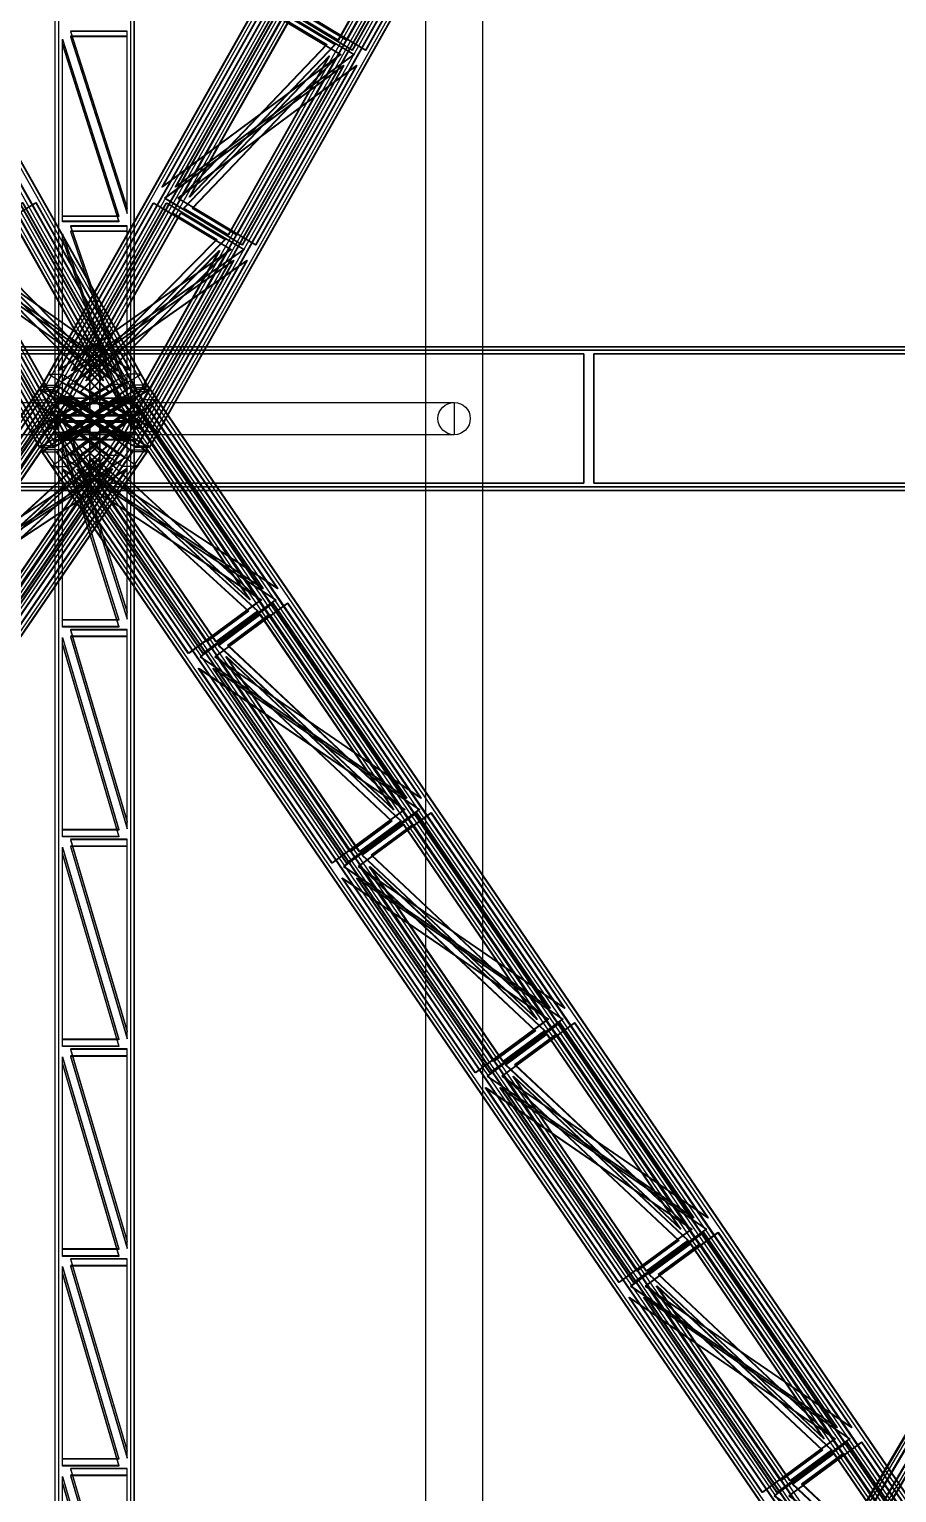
# Model space of a CAD drawing. Header units: millimetres. Extents: x -48000 to 1060615, y -2000 to 333000.
# Drawn here: x -364 to 4463, y 74025 to 82166 of the extents above; entities that cross this region are included whole.
import ezdxf

# ---------------------------------------------------------------- set-up
doc = ezdxf.new("R2010")
doc.units = ezdxf.units.MM
doc.layers.add('D-STR-CORE', color=7, linetype='Continuous', lineweight=25)
doc.layers.add('D-STR-STRC', color=7, linetype='Continuous', lineweight=25)

msp = doc.modelspace()

# ---------------------------------------------------------------- linework, layer by layer
at = {"layer": 'D-STR-CORE'}
for points in [[(1840, 18300), (2160, 18300), (2160, 224550), (1840, 224550)], [(1840, 18300), (2160, 18300), (2160, 224550), (1840, 224550)], [(-2000, 80090), (2000, 80090), (2000, 79910), (-2000, 79910)], [(2000, 79910), (-2000, 79910), (-2000, 80090), (2000, 80090)]]:
    msp.add_lwpolyline(points, close=True, dxfattribs=at)
msp.add_circle((2000, 80000), 90, dxfattribs=at)
at = {"layer": 'D-STR-STRC'}
for points in [[(229.83, 80160.89), (-307.05, 79839.11), (-7644.72, 92839.11), (-7107.85, 93160.89)], [(233.69, 80160.89), (-303.19, 79839.11), (-7640.86, 92839.11), (-7103.99, 93160.89)], [(303.19, 80160.89), (-233.69, 79839.11), (-7571.36, 92839.11), (-7034.48, 93160.89)], [(307.05, 80160.89), (-229.83, 79839.11), (-7567.5, 92839.11), (-7030.62, 93160.89)], [(-307.05, 80160.89), (229.83, 79839.11), (7567.5, 92839.11), (7030.62, 93160.89)], [(-303.19, 80160.89), (233.69, 79839.11), (7571.36, 92839.11), (7034.48, 93160.89)], [(-233.69, 80160.89), (303.19, 79839.11), (7640.86, 92839.11), (7103.99, 93160.89)], [(-229.83, 80160.89), (307.05, 79839.11), (7644.72, 92839.11), (7107.85, 93160.89)], [(150.82, 80105.58), (-201.5, 79894.42), (-7539.18, 92894.42), (-7186.85, 93105.58)], [(154.69, 80105.58), (-197.64, 79894.42), (-7535.32, 92894.42), (-7182.99, 93105.58)], [(197.64, 80105.58), (-154.69, 79894.42), (-7492.36, 92894.42), (-7140.03, 93105.58)], [(201.5, 80105.58), (-150.82, 79894.42), (-7488.5, 92894.42), (-7136.17, 93105.58)], [(-201.5, 80105.58), (150.82, 79894.42), (7488.5, 92894.42), (7136.17, 93105.58)], [(-197.64, 80105.58), (154.69, 79894.42), (7492.36, 92894.42), (7140.03, 93105.58)], [(-154.69, 80105.58), (197.64, 79894.42), (7535.32, 92894.42), (7182.99, 93105.58)], [(-150.82, 80105.58), (201.5, 79894.42), (7539.18, 92894.42), (7186.85, 93105.58)], [(220, 80015.29), (-220, 80015.29), (-220, 93015.29), (220, 93015.29)], [(220, 80015.29), (-220, 80015.29), (-220, 93015.29), (220, 93015.29)], [(220, 80013.07), (-220, 80013.07), (-220, 93013.07), (220, 93013.07)], [(220, 80013.07), (-220, 80013.07), (-220, 93013.07), (220, 93013.07)], [(220, 79986.93), (-220, 79986.93), (-220, 92986.93), (220, 92986.93)], [(220, 79986.93), (-220, 79986.93), (-220, 92986.93), (220, 92986.93)], [(220, 79984.71), (-220, 79984.71), (-220, 92984.71), (220, 92984.71)], [(220, 79984.71), (-220, 79984.71), (-220, 92984.71), (220, 92984.71)], [(1000.62, 82308.59), (1432.64, 82049.66), (1995.32, 83046.55)], [(1004.48, 82308.59), (1436.5, 82049.66), (1999.18, 83046.55)], [(1073.98, 82308.59), (1506, 82049.66), (2068.68, 83046.55)], [(1077.84, 82308.59), (1509.86, 82049.66), (2072.54, 83046.55)], [(1106.17, 82253.28), (1353.63, 82104.97), (1916.31, 83101.86)], [(1110.03, 82253.28), (1357.49, 82104.97), (1920.18, 83101.86)], [(1152.98, 82253.28), (1400.45, 82104.97), (1963.13, 83101.86)], [(1156.84, 82253.28), (1404.31, 82104.97), (1966.99, 83101.86)], [(373.35, 81286.78), (936.03, 82283.67), (1368.05, 82024.74)], [(377.21, 81286.78), (939.89, 82283.67), (1371.91, 82024.74)], [(446.71, 81286.78), (1009.39, 82283.67), (1441.41, 82024.74)], [(450.57, 81286.78), (1013.25, 82283.67), (1445.27, 82024.74)], [(478.9, 81231.47), (1041.58, 82228.37), (1289.05, 82080.05)], [(482.76, 81231.47), (1045.44, 82228.37), (1292.91, 82080.05)], [(525.72, 81231.47), (1088.4, 82228.37), (1335.86, 82080.05)], [(529.58, 81231.47), (1092.26, 82228.37), (1339.73, 82080.05)], [(180, 81170.42), (180, 82154.72), (-135, 82154.72)], [(180, 81170.42), (180, 82154.72), (-135, 82154.72)], [(180, 81168.2), (180, 82152.5), (-135, 82152.5)], [(180, 81168.2), (180, 82152.5), (-135, 82152.5)], [(135, 81125.86), (-180, 81125.86), (-180, 82110.16)], [(135, 81125.86), (-180, 81125.86), (-180, 82110.16)], [(135, 81123.63), (-180, 81123.63), (-180, 82107.94)], [(135, 81123.63), (-180, 81123.63), (-180, 82107.94)], [(135, 81097.5), (-180, 81097.5), (-180, 82081.8)], [(135, 81097.5), (-180, 81097.5), (-180, 82081.8)], [(135, 81095.28), (-180, 81095.28), (-180, 82079.58)], [(135, 81095.28), (-180, 81095.28), (-180, 82079.58)], [(180, 81142.06), (180, 82126.37), (-135, 82126.37)], [(180, 81142.06), (180, 82126.37), (-135, 82126.37)], [(180, 81139.84), (180, 82124.14), (-135, 82124.14)], [(180, 81139.84), (180, 82124.14), (-135, 82124.14)], [(494.69, 81169.95), (742.16, 81021.63), (1304.84, 82018.53)], [(498.55, 81169.95), (746.02, 81021.63), (1308.7, 82018.53)], [(541.51, 81169.95), (788.98, 81021.63), (1351.66, 82018.53)], [(545.37, 81169.95), (792.84, 81021.63), (1355.52, 82018.53)], [(389.14, 81225.26), (821.16, 80966.33), (1383.85, 81963.22)], [(393.01, 81225.26), (825.02, 80966.33), (1387.71, 81963.22)], [(462.51, 81225.26), (894.52, 80966.33), (1457.21, 81963.22)], [(466.37, 81225.26), (898.39, 80966.33), (1461.07, 81963.22)], [(125.53, 80266.12), (-401.78, 81200.34), (-833.8, 80941.41)], [(129.39, 80266.12), (-397.92, 81200.34), (-829.94, 80941.41)], [(198.89, 80266.12), (-328.42, 81200.34), (-760.44, 80941.41)], [(202.75, 80266.12), (-324.56, 81200.34), (-756.58, 80941.41)], [(-202.75, 80266.12), (324.56, 81200.34), (756.58, 80941.41)], [(-198.89, 80266.12), (328.42, 81200.34), (760.44, 80941.41)], [(-129.39, 80266.12), (397.92, 81200.34), (829.94, 80941.41)], [(-125.53, 80266.12), (401.78, 81200.34), (833.8, 80941.41)], [(46.52, 80210.81), (-480.79, 81145.03), (-728.25, 80996.72)], [(50.38, 80210.81), (-476.92, 81145.03), (-724.39, 80996.72)], [(93.34, 80210.81), (-433.97, 81145.03), (-681.44, 80996.72)], [(97.2, 80210.81), (-430.11, 81145.03), (-677.58, 80996.72)], [(-97.2, 80210.81), (430.11, 81145.03), (677.58, 80996.72)], [(-93.34, 80210.81), (433.97, 81145.03), (681.44, 80996.72)], [(-50.38, 80210.81), (476.92, 81145.03), (724.39, 80996.72)], [(-46.52, 80210.81), (480.79, 81145.03), (728.25, 80996.72)], [(135, 80114.32), (-180, 80114.32), (-180, 81026.83)], [(135, 80114.32), (-180, 80114.32), (-180, 81026.83)], [(135, 80112.09), (-180, 80112.09), (-180, 81024.6)], [(135, 80112.09), (-180, 80112.09), (-180, 81024.6)], [(180, 80158.88), (180, 81071.39), (-135, 81071.39)], [(180, 80158.88), (180, 81071.39), (-135, 81071.39)], [(180, 80156.66), (180, 81069.17), (-135, 81069.17)], [(180, 80156.66), (180, 81069.17), (-135, 81069.17)], [(180, 80130.53), (180, 81043.03), (-135, 81043.03)], [(180, 80130.53), (180, 81043.03), (-135, 81043.03)], [(180, 80128.3), (180, 81040.81), (-135, 81040.81)], [(180, 80128.3), (180, 81040.81), (-135, 81040.81)], [(30.73, 80149.29), (-216.74, 80000.97), (-744.05, 80935.19)], [(34.59, 80149.29), (-212.88, 80000.97), (-740.19, 80935.19)], [(77.55, 80149.29), (-169.92, 80000.97), (-697.23, 80935.19)], [(81.41, 80149.29), (-166.06, 80000.97), (-693.37, 80935.19)], [(135, 80085.96), (-180, 80085.96), (-180, 80998.47)], [(135, 80085.96), (-180, 80085.96), (-180, 80998.47)], [(135, 80083.74), (-180, 80083.74), (-180, 80996.25)], [(135, 80083.74), (-180, 80083.74), (-180, 80996.25)], [(-81.41, 80149.29), (166.06, 80000.97), (693.37, 80935.19)], [(-77.55, 80149.29), (169.92, 80000.97), (697.23, 80935.19)], [(-34.59, 80149.29), (212.88, 80000.97), (740.19, 80935.19)], [(-30.73, 80149.29), (216.74, 80000.97), (744.05, 80935.19)], [(109.73, 80204.59), (-322.29, 79945.67), (-849.59, 80879.89)], [(113.59, 80204.59), (-318.43, 79945.67), (-845.73, 80879.89)], [(183.09, 80204.59), (-248.93, 79945.67), (-776.23, 80879.89)], [(186.96, 80204.59), (-245.06, 79945.67), (-772.37, 80879.89)], [(-186.96, 80204.59), (245.06, 79945.67), (772.37, 80879.89)], [(-183.09, 80204.59), (248.93, 79945.67), (776.23, 80879.89)], [(-113.59, 80204.59), (318.43, 79945.67), (845.73, 80879.89)], [(-109.73, 80204.59), (322.29, 79945.67), (849.59, 80879.89)], [(-16500, 80400), (-16500, 79600), (16500, 79600), (16500, 80400)], [(16500, 80400), (16500, 79600), (-16500, 79600), (-16500, 80400)], [(-2722.5, 80360), (-2722.5, 79640), (-27.5, 79640), (-27.5, 80360)], [(-27.5, 80360), (-27.5, 79640), (-2722.5, 79640), (-2722.5, 80360)], [(27.5, 80360), (27.5, 79640), (2722.5, 79640), (2722.5, 80360)], [(2722.5, 80360), (2722.5, 79640), (27.5, 79640), (27.5, 80360)], [(2777.5, 80360), (2777.5, 79640), (5472.5, 79640), (5472.5, 80360)], [(5472.5, 80360), (5472.5, 79640), (2777.5, 79640), (2777.5, 80360)], [(-9875.76, 66185.31), (-9373.06, 65814.69), (208.51, 79814.69), (-294.2, 80185.31)], [(-9871.48, 66185.31), (-9368.78, 65814.69), (212.79, 79814.69), (-289.91, 80185.31)], [(-9794.36, 66185.31), (-9291.65, 65814.69), (289.91, 79814.69), (-212.79, 80185.31)], [(-9790.07, 66185.31), (-9287.37, 65814.69), (294.2, 79814.69), (-208.51, 80185.31)], [(258.26, 80247.33), (181.04, 80247.33), (-355.84, 79925.56), (-278.62, 79925.56)], [(-294.2, 80185.31), (-208.51, 80185.31), (-192.8, 80173.73), (-278.49, 80173.73)], [(-294.2, 80185.31), (-208.51, 80185.31), (294.2, 79814.69), (208.51, 79814.69)], [(9790.07, 66185.31), (9287.37, 65814.69), (-294.2, 79814.69), (208.51, 80185.31)], [(294.2, 80185.31), (208.51, 80185.31), (-294.2, 79814.69), (-208.51, 79814.69)], [(9794.36, 66185.31), (9291.65, 65814.69), (-289.91, 79814.69), (212.79, 80185.31)], [(-258.26, 80247.33), (-181.04, 80247.33), (355.84, 79925.56), (278.62, 79925.56)], [(102.03, 80192.02), (152.71, 80192.02), (-199.62, 79980.86), (-250.29, 79980.86)], [(9871.48, 66185.31), (9368.78, 65814.69), (-212.79, 79814.69), (289.91, 80185.31)], [(9875.76, 66185.31), (9373.06, 65814.69), (-208.51, 79814.69), (294.2, 80185.31)], [(-102.03, 80192.02), (-152.71, 80192.02), (199.62, 79980.86), (250.29, 79980.86)], [(294.2, 80185.31), (208.51, 80185.31), (192.8, 80173.73), (278.49, 80173.73)], [(-9774.63, 66121.61), (-9444.73, 65878.39), (136.83, 79878.39), (-193.07, 80121.61)], [(-9770.35, 66121.61), (-9440.45, 65878.39), (141.12, 79878.39), (-188.78, 80121.61)], [(-9722.68, 66121.61), (-9392.78, 65878.39), (188.78, 79878.39), (-141.12, 80121.61)], [(-9718.4, 66121.61), (-9388.5, 65878.39), (193.07, 79878.39), (-136.83, 80121.61)], [(-349.99, 80103.79), (-264.3, 80103.79), (238.4, 79733.16), (152.71, 79733.16)], [(-308.06, 66168.47), (209.76, 65831.53), (8459.76, 79831.53), (7941.94, 80168.47)], [(-307.05, 80160.89), (-229.83, 80160.89), (-213.05, 80150.83), (-290.27, 80150.83)], [(-307.05, 80160.89), (-229.83, 80160.89), (307.05, 79839.11), (229.83, 79839.11)], [(307.05, 80160.89), (229.83, 80160.89), (-307.05, 79839.11), (-229.83, 79839.11)], [(-303.14, 66168.47), (214.67, 65831.53), (8464.67, 79831.53), (7946.86, 80168.47)], [(349.99, 80103.79), (264.3, 80103.79), (-238.4, 79733.16), (-152.71, 79733.16)], [(220, 80114.32), (220, 80083.74), (-220, 80083.74), (-220, 80114.32)], [(220, 80083.74), (220, 80114.32), (-220, 80114.32), (-220, 80083.74)], [(-214.67, 66168.47), (303.14, 65831.53), (8553.14, 79831.53), (8035.33, 80168.47)], [(-209.76, 66168.47), (308.06, 65831.53), (8558.06, 79831.53), (8040.24, 80168.47)], [(-202.16, 66110.56), (137.65, 65889.44), (8387.65, 79889.44), (8047.84, 80110.56)], [(150.82, 80105.58), (201.5, 80105.58), (-150.82, 79894.42), (-201.5, 79894.42)], [(-150.82, 80105.58), (-201.5, 80105.58), (-184.72, 80095.53), (-134.05, 80095.53)], [(-150.82, 80105.58), (-201.5, 80105.58), (150.82, 79894.42), (201.5, 79894.42)], [(9718.4, 66121.61), (9388.5, 65878.39), (-193.07, 79878.39), (136.83, 80121.61)], [(136.83, 80121.61), (193.07, 80121.61), (-136.83, 79878.39), (-193.07, 79878.39)], [(-136.83, 80121.61), (-193.07, 80121.61), (-177.36, 80110.03), (-121.12, 80110.03)], [(-136.83, 80121.61), (-193.07, 80121.61), (136.83, 79878.39), (193.07, 79878.39)], [(9722.68, 66121.61), (9392.78, 65878.39), (-188.78, 79878.39), (141.12, 80121.61)], [(9770.35, 66121.61), (9440.45, 65878.39), (-141.12, 79878.39), (188.78, 80121.61)], [(9774.63, 66121.61), (9444.73, 65878.39), (-136.83, 79878.39), (193.07, 80121.61)], [(136.83, 80121.61), (193.07, 80121.61), (177.36, 80110.03), (121.12, 80110.03)], [(150.82, 80105.58), (201.5, 80105.58), (184.72, 80095.53), (134.05, 80095.53)], [(307.05, 80160.89), (229.83, 80160.89), (213.05, 80150.83), (290.27, 80150.83)], [(-1020.79, 79054.59), (-318.58, 80080.62), (85.94, 79782.38)], [(-1016.51, 79054.59), (-314.29, 80080.62), (90.23, 79782.38)], [(-939.38, 79054.59), (-237.17, 80080.62), (167.35, 79782.38)], [(-935.1, 79054.59), (-232.88, 80080.62), (171.64, 79782.38)], [(-192.63, 80040.09), (-248.86, 80040.09), (81.04, 79796.86), (137.27, 79796.86)], [(935.1, 79054.59), (232.88, 80080.62), (-171.64, 79782.38)], [(939.38, 79054.59), (237.17, 80080.62), (-167.35, 79782.38)], [(192.63, 80040.09), (248.86, 80040.09), (-81.04, 79796.86), (-137.27, 79796.86)], [(1016.51, 79054.59), (314.29, 80080.62), (-90.23, 79782.38)], [(1020.79, 79054.59), (318.58, 80080.62), (-85.94, 79782.38)], [(-919.66, 78990.89), (-217.44, 80016.92), (14.27, 79846.09)], [(-915.38, 78990.89), (-213.16, 80016.92), (18.56, 79846.09)], [(-867.71, 78990.89), (-165.49, 80016.92), (66.22, 79846.09)], [(-863.42, 78990.89), (-161.21, 80016.92), (70.51, 79846.09)], [(-200, 80020.56), (-200, 79979.44), (-220, 79979.44), (-220, 80020.56)], [(220, 66020.56), (-220, 66020.56), (-220, 80020.56), (220, 80020.56)], [(220, 80020.56), (220, 79979.44), (-220, 79979.44), (-220, 80020.56)], [(-200, 79979.44), (-200, 80020.56), (-220, 80020.56), (-220, 79979.44)], [(220, 66020.56), (-220, 66020.56), (-220, 80020.56), (220, 80020.56)], [(220, 79979.44), (220, 80020.56), (-220, 80020.56), (-220, 79979.44)], [(220, 66017.57), (-220, 66017.57), (-220, 80017.57), (220, 80017.57)], [(220, 66017.57), (-220, 66017.57), (-220, 80017.57), (220, 80017.57)], [(-200, 80015.29), (-200, 79984.71), (-220, 79984.71), (-220, 80015.29)], [(220, 80015.29), (220, 79984.71), (-220, 79984.71), (-220, 80015.29)], [(-200, 79984.71), (-200, 80015.29), (-220, 80015.29), (-220, 79984.71)], [(220, 79984.71), (220, 80015.29), (-220, 80015.29), (-220, 79984.71)], [(220, 65982.43), (-220, 65982.43), (-220, 79982.43), (220, 79982.43)], [(220, 65982.43), (-220, 65982.43), (-220, 79982.43), (220, 79982.43)], [(220, 65979.44), (-220, 65979.44), (-220, 79979.44), (220, 79979.44)], [(220, 65979.44), (-220, 65979.44), (-220, 79979.44), (220, 79979.44)], [(863.42, 78990.89), (161.21, 80016.92), (-70.51, 79846.09)], [(867.71, 78990.89), (165.49, 80016.92), (-66.22, 79846.09)], [(915.38, 78990.89), (213.16, 80016.92), (-18.56, 79846.09)], [(919.66, 78990.89), (217.44, 80016.92), (-14.27, 79846.09)], [(220, 80020.56), (220, 79979.44), (200, 79979.44), (200, 80020.56)], [(220, 79979.44), (220, 80020.56), (200, 80020.56), (200, 79979.44)], [(220, 80015.29), (220, 79984.71), (200, 79984.71), (200, 80015.29)], [(220, 79984.71), (220, 80015.29), (200, 80015.29), (200, 79984.71)], [(220, 79922.32), (220, 79881.21), (-220, 79881.21), (-220, 79922.32)], [(220, 79881.21), (220, 79922.32), (-220, 79922.32), (-220, 79881.21)], [(-184.72, 79904.47), (-134.05, 79904.47), (-150.82, 79894.42), (-201.5, 79894.42)], [(-177.36, 79889.97), (-121.12, 79889.97), (-136.83, 79878.39), (-193.07, 79878.39)], [(135, 78880.9), (-180, 78880.9), (-180, 79878.11)], [(135, 78880.9), (-180, 78880.9), (-180, 79878.11)], [(135, 78877.91), (-180, 78877.91), (-180, 79875.12)], [(135, 78877.91), (-180, 78877.91), (-180, 79875.12)], [(180, 78925.11), (180, 79922.32), (-135, 79922.32)], [(180, 78925.11), (180, 79922.32), (-135, 79922.32)], [(180, 78922.12), (180, 79919.33), (-135, 79919.33)], [(180, 78922.12), (180, 79919.33), (-135, 79919.33)], [(180, 78886.99), (180, 79884.2), (-135, 79884.2)], [(180, 78886.99), (180, 79884.2), (-135, 79884.2)], [(180, 78884), (180, 79881.21), (-135, 79881.21)], [(180, 78884), (180, 79881.21), (-135, 79881.21)], [(177.36, 79889.97), (121.12, 79889.97), (136.83, 79878.39), (193.07, 79878.39)], [(184.72, 79904.47), (134.05, 79904.47), (150.82, 79894.42), (201.5, 79894.42)], [(-909.42, 78928.14), (-677.71, 78757.3), (24.51, 79783.34)], [(-905.14, 78928.14), (-673.42, 78757.3), (28.79, 79783.34)], [(-857.47, 78928.14), (-625.76, 78757.3), (76.46, 79783.34)], [(-853.19, 78928.14), (-621.47, 78757.3), (80.75, 79783.34)], [(-213.05, 79849.17), (-290.27, 79849.17), (-307.05, 79839.11), (-229.83, 79839.11)], [(-192.8, 79826.27), (-278.49, 79826.27), (-294.2, 79814.69), (-208.51, 79814.69)], [(135, 78842.78), (-180, 78842.78), (-180, 79839.99)], [(135, 78842.78), (-180, 78842.78), (-180, 79839.99)], [(135, 78839.79), (-180, 78839.79), (-180, 79837)], [(135, 78839.79), (-180, 78839.79), (-180, 79837)], [(853.19, 78928.14), (621.47, 78757.3), (-80.75, 79783.34)], [(857.47, 78928.14), (625.76, 78757.3), (-76.46, 79783.34)], [(905.14, 78928.14), (673.42, 78757.3), (-28.79, 79783.34)], [(909.42, 78928.14), (677.71, 78757.3), (-24.51, 79783.34)], [(192.8, 79826.27), (278.49, 79826.27), (294.2, 79814.69), (208.51, 79814.69)], [(213.05, 79849.17), (290.27, 79849.17), (307.05, 79839.11), (229.83, 79839.11)], [(-1010.55, 78991.84), (-606.03, 78693.6), (96.18, 79719.64)], [(-1006.27, 78991.84), (-601.75, 78693.6), (100.47, 79719.64)], [(-929.14, 78991.84), (-524.62, 78693.6), (177.59, 79719.64)], [(-924.86, 78991.84), (-520.34, 78693.6), (181.88, 79719.64)], [(924.86, 78991.84), (520.34, 78693.6), (-181.88, 79719.64)], [(929.14, 78991.84), (524.62, 78693.6), (-177.59, 79719.64)], [(1006.27, 78991.84), (601.75, 78693.6), (-100.47, 79719.64)], [(1010.55, 78991.84), (606.03, 78693.6), (-96.18, 79719.64)], [(1733.56, 77887.92), (990.89, 78973.06), (586.37, 78674.82)], [(1737.85, 77887.92), (995.18, 78973.06), (590.66, 78674.82)], [(1814.97, 77887.92), (1072.3, 78973.06), (667.78, 78674.82)], [(1819.26, 77887.92), (1076.59, 78973.06), (672.07, 78674.82)], [(1661.89, 77824.22), (919.22, 78909.36), (687.5, 78738.53)], [(1666.17, 77824.22), (923.51, 78909.36), (691.79, 78738.53)], [(1713.84, 77824.22), (971.17, 78909.36), (739.46, 78738.53)], [(1718.12, 77824.22), (975.46, 78909.36), (743.74, 78738.53)], [(180, 77758.45), (180, 78826.87), (-135, 78826.87)], [(180, 77758.45), (180, 78826.87), (-135, 78826.87)], [(180, 77755.46), (180, 78823.88), (-135, 78823.88)], [(180, 77755.46), (180, 78823.88), (-135, 78823.88)], [(135, 77714.24), (-180, 77714.24), (-180, 78782.67)], [(135, 77714.24), (-180, 77714.24), (-180, 78782.67)], [(135, 77711.25), (-180, 77711.25), (-180, 78779.68)], [(135, 77711.25), (-180, 77711.25), (-180, 78779.68)], [(135, 77676.12), (-180, 77676.12), (-180, 78744.54)], [(135, 77676.12), (-180, 77676.12), (-180, 78744.54)], [(135, 77673.13), (-180, 77673.13), (-180, 78741.55)], [(135, 77673.13), (-180, 77673.13), (-180, 78741.55)], [(180, 77720.32), (180, 78788.75), (-135, 78788.75)], [(180, 77720.32), (180, 78788.75), (-135, 78788.75)], [(180, 77717.33), (180, 78785.76), (-135, 78785.76)], [(180, 77717.33), (180, 78785.76), (-135, 78785.76)], [(1651.65, 77761.47), (1419.93, 77590.64), (677.27, 78675.78)], [(1655.93, 77761.47), (1424.22, 77590.64), (681.55, 78675.78)], [(1703.6, 77761.47), (1471.89, 77590.64), (729.22, 78675.78)], [(1707.89, 77761.47), (1476.17, 77590.64), (733.5, 78675.78)], [(1723.32, 77825.18), (1318.8, 77526.94), (576.14, 78612.08)], [(1727.61, 77825.18), (1323.09, 77526.94), (580.42, 78612.08)], [(1804.73, 77825.18), (1400.21, 77526.94), (657.54, 78612.08)], [(1809.02, 77825.18), (1404.5, 77526.94), (661.83, 78612.08)], [(2532.03, 76721.26), (1789.36, 77806.4), (1384.84, 77508.16)], [(2536.31, 76721.26), (1793.64, 77806.4), (1389.12, 77508.16)], [(2613.43, 76721.26), (1870.77, 77806.4), (1466.25, 77508.16)], [(2617.72, 76721.26), (1875.05, 77806.4), (1470.53, 77508.16)], [(2460.35, 76657.55), (1717.68, 77742.7), (1485.97, 77571.86)], [(2464.64, 76657.55), (1721.97, 77742.7), (1490.25, 77571.86)], [(2512.3, 76657.55), (1769.64, 77742.7), (1537.92, 77571.86)], [(2516.59, 76657.55), (1773.92, 77742.7), (1542.21, 77571.86)], [(135, 76547.57), (-180, 76547.57), (-180, 77616)], [(135, 76547.57), (-180, 76547.57), (-180, 77616)], [(135, 76544.58), (-180, 76544.58), (-180, 77613.01)], [(135, 76544.58), (-180, 76544.58), (-180, 77613.01)], [(180, 76591.78), (180, 77660.21), (-135, 77660.21)], [(180, 76591.78), (180, 77660.21), (-135, 77660.21)], [(180, 76588.79), (180, 77657.22), (-135, 77657.22)], [(180, 76588.79), (180, 77657.22), (-135, 77657.22)], [(180, 76553.66), (180, 77622.09), (-135, 77622.09)], [(180, 76553.66), (180, 77622.09), (-135, 77622.09)], [(180, 76550.67), (180, 77619.1), (-135, 77619.1)], [(180, 76550.67), (180, 77619.1), (-135, 77619.1)], [(135, 76509.45), (-180, 76509.45), (-180, 77577.88)], [(135, 76509.45), (-180, 76509.45), (-180, 77577.88)], [(135, 76506.46), (-180, 76506.46), (-180, 77574.89)], [(135, 76506.46), (-180, 76506.46), (-180, 77574.89)], [(2450.11, 76594.81), (2218.4, 76423.97), (1475.73, 77509.11)], [(2454.4, 76594.81), (2222.68, 76423.97), (1480.02, 77509.11)], [(2502.07, 76594.81), (2270.35, 76423.97), (1527.68, 77509.11)], [(2506.35, 76594.81), (2274.63, 76423.97), (1531.97, 77509.11)], [(2521.79, 76658.51), (2117.27, 76360.27), (1374.6, 77445.41)], [(2526.07, 76658.51), (2121.55, 76360.27), (1378.88, 77445.41)], [(2603.2, 76658.51), (2198.68, 76360.27), (1456.01, 77445.41)], [(2607.48, 76658.51), (2202.96, 76360.27), (1460.29, 77445.41)], [(3330.49, 75554.59), (2587.82, 76639.73), (2183.3, 76341.49)], [(3334.77, 75554.59), (2592.11, 76639.73), (2187.59, 76341.49)], [(3411.9, 75554.59), (2669.23, 76639.73), (2264.71, 76341.49)], [(3416.18, 75554.59), (2673.52, 76639.73), (2268.99, 76341.49)], [(3258.82, 75490.89), (2516.15, 76576.03), (2284.43, 76405.19)], [(3263.1, 75490.89), (2520.43, 76576.03), (2288.72, 76405.19)], [(3310.77, 75490.89), (2568.1, 76576.03), (2336.38, 76405.19)], [(3315.05, 75490.89), (2572.38, 76576.03), (2340.67, 76405.19)], [(135, 75380.9), (-180, 75380.9), (-180, 76449.33)], [(135, 75380.9), (-180, 75380.9), (-180, 76449.33)], [(135, 75377.91), (-180, 75377.91), (-180, 76446.34)], [(135, 75377.91), (-180, 75377.91), (-180, 76446.34)], [(180, 75425.11), (180, 76493.54), (-135, 76493.54)], [(180, 75425.11), (180, 76493.54), (-135, 76493.54)], [(180, 75422.12), (180, 76490.55), (-135, 76490.55)], [(180, 75422.12), (180, 76490.55), (-135, 76490.55)], [(180, 75386.99), (180, 76455.42), (-135, 76455.42)], [(180, 75386.99), (180, 76455.42), (-135, 76455.42)], [(180, 75384), (180, 76452.43), (-135, 76452.43)], [(180, 75384), (180, 76452.43), (-135, 76452.43)], [(135, 75342.78), (-180, 75342.78), (-180, 76411.21)], [(135, 75342.78), (-180, 75342.78), (-180, 76411.21)], [(135, 75339.79), (-180, 75339.79), (-180, 76408.22)], [(135, 75339.79), (-180, 75339.79), (-180, 76408.22)], [(3320.25, 75491.84), (2915.73, 75193.6), (2173.06, 76278.74)], [(3324.54, 75491.84), (2920.02, 75193.6), (2177.35, 76278.74)], [(3401.66, 75491.84), (2997.14, 75193.6), (2254.47, 76278.74)], [(3405.94, 75491.84), (3001.42, 75193.6), (2258.76, 76278.74)], [(3248.58, 75428.14), (3016.86, 75257.3), (2274.19, 76342.45)], [(3252.86, 75428.14), (3021.15, 75257.3), (2278.48, 76342.45)], [(3300.53, 75428.14), (3068.81, 75257.3), (2326.15, 76342.45)], [(3304.81, 75428.14), (3073.1, 75257.3), (2330.43, 76342.45)], [(4128.95, 74387.92), (3386.29, 75473.06), (2981.77, 75174.82)], [(4133.24, 74387.92), (3390.57, 75473.06), (2986.05, 75174.82)], [(4210.36, 74387.92), (3467.69, 75473.06), (3063.17, 75174.82)], [(4214.65, 74387.92), (3471.98, 75473.06), (3067.46, 75174.82)], [(4057.28, 74324.22), (3314.61, 75409.36), (3082.9, 75238.53)], [(4061.56, 74324.22), (3318.9, 75409.36), (3087.18, 75238.53)], [(4109.23, 74324.22), (3366.56, 75409.36), (3134.85, 75238.53)], [(4113.52, 74324.22), (3370.85, 75409.36), (3139.13, 75238.53)], [(180, 74258.45), (180, 75326.87), (-135, 75326.87)], [(180, 74258.45), (180, 75326.87), (-135, 75326.87)], [(180, 74255.46), (180, 75323.88), (-135, 75323.88)], [(180, 74255.46), (180, 75323.88), (-135, 75323.88)], [(135, 74214.24), (-180, 74214.24), (-180, 75282.67)], [(135, 74214.24), (-180, 74214.24), (-180, 75282.67)], [(135, 74211.25), (-180, 74211.25), (-180, 75279.68)], [(135, 74211.25), (-180, 74211.25), (-180, 75279.68)], [(135, 74176.12), (-180, 74176.12), (-180, 75244.54)], [(135, 74176.12), (-180, 74176.12), (-180, 75244.54)], [(135, 74173.13), (-180, 74173.13), (-180, 75241.55)], [(135, 74173.13), (-180, 74173.13), (-180, 75241.55)], [(180, 74220.32), (180, 75288.75), (-135, 75288.75)], [(180, 74220.32), (180, 75288.75), (-135, 75288.75)], [(180, 74217.33), (180, 75285.76), (-135, 75285.76)], [(180, 74217.33), (180, 75285.76), (-135, 75285.76)], [(4047.04, 74261.47), (3815.33, 74090.64), (3072.66, 75175.78)], [(4051.33, 74261.47), (3819.61, 74090.64), (3076.94, 75175.78)], [(4098.99, 74261.47), (3867.28, 74090.64), (3124.61, 75175.78)], [(4103.28, 74261.47), (3871.56, 74090.64), (3128.89, 75175.78)], [(4118.72, 74325.18), (3714.2, 74026.94), (2971.53, 75112.08)], [(4123, 74325.18), (3718.48, 74026.94), (2975.81, 75112.08)], [(4200.12, 74325.18), (3795.6, 74026.94), (3052.94, 75112.08)], [(4204.41, 74325.18), (3799.89, 74026.94), (3057.22, 75112.08)], [(4927.42, 73221.26), (4184.75, 74306.4), (3780.23, 74008.16)], [(4931.7, 73221.26), (4189.03, 74306.4), (3784.51, 74008.16)], [(5008.83, 73221.26), (4266.16, 74306.4), (3861.64, 74008.16)], [(5013.11, 73221.26), (4270.44, 74306.4), (3865.92, 74008.16)], [(4855.74, 73157.55), (4113.08, 74242.7), (3881.36, 74071.86)], [(3885.63, 73209.05), (4523.03, 74290.7), (4939.71, 74019.57)], [(4860.03, 73157.55), (4117.36, 74242.7), (3885.64, 74071.86)], [(3890.54, 73209.05), (4527.94, 74290.7), (4944.62, 74019.57)], [(4907.7, 73157.55), (4165.03, 74242.7), (3933.31, 74071.86)], [(4911.98, 73157.55), (4169.31, 74242.7), (3937.6, 74071.86)], [(3979.01, 73209.05), (4616.41, 74290.7), (5033.09, 74019.57)], [(135, 73047.57), (-180, 73047.57), (-180, 74116)], [(135, 73047.57), (-180, 73047.57), (-180, 74116)], [(135, 73044.58), (-180, 73044.58), (-180, 74113.01)], [(135, 73044.58), (-180, 73044.58), (-180, 74113.01)], [(180, 73091.78), (180, 74160.21), (-135, 74160.21)], [(180, 73091.78), (180, 74160.21), (-135, 74160.21)], [(180, 73088.79), (180, 74157.22), (-135, 74157.22)], [(180, 73088.79), (180, 74157.22), (-135, 74157.22)], [(180, 73053.66), (180, 74122.09), (-135, 74122.09)], [(180, 73053.66), (180, 74122.09), (-135, 74122.09)], [(180, 73050.67), (180, 74119.1), (-135, 74119.1)], [(180, 73050.67), (180, 74119.1), (-135, 74119.1)], [(135, 73009.45), (-180, 73009.45), (-180, 74077.88)], [(135, 73009.45), (-180, 73009.45), (-180, 74077.88)], [(135, 73006.46), (-180, 73006.46), (-180, 74074.89)], [(135, 73006.46), (-180, 73006.46), (-180, 74074.89)]]:
    msp.add_lwpolyline(points, close=True, dxfattribs=at)
for points in [[(213.05, 80150.83), (-7124.62, 93150.83)], [(229.83, 80160.89), (-7107.85, 93160.89)], [(290.27, 80150.83), (-7047.4, 93150.83)], [(307.05, 80160.89), (-7030.62, 93160.89)], [(-307.05, 80160.89), (7030.62, 93160.89)], [(-290.27, 80150.83), (7047.4, 93150.83)], [(-229.83, 80160.89), (7107.85, 93160.89)], [(-213.05, 80150.83), (7124.62, 93150.83)], [(134.05, 80095.53), (-7203.63, 93095.53)], [(150.82, 80105.58), (-7186.85, 93105.58)], [(184.72, 80095.53), (-7152.95, 93095.53)], [(201.5, 80105.58), (-7136.17, 93105.58)], [(-201.5, 80105.58), (7136.17, 93105.58)], [(-184.72, 80095.53), (7152.95, 93095.53)], [(-150.82, 80105.58), (7186.85, 93105.58)], [(-134.05, 80095.53), (7203.63, 93095.53)], [(-220, 80015.29), (-220, 93015.29)], [(-220, 80015.29), (-220, 93015.29)], [(-220, 79984.71), (-220, 92984.71)], [(-220, 79984.71), (-220, 92984.71)], [(-200, 80015.29), (-200, 93015.29)], [(-200, 80015.29), (-200, 93015.29)], [(-200, 79984.71), (-200, 92984.71)], [(-200, 79984.71), (-200, 92984.71)], [(200, 80015.29), (200, 93015.29)], [(200, 80015.29), (200, 93015.29)], [(200, 79984.71), (200, 92984.71)], [(200, 79984.71), (200, 92984.71)], [(220, 80015.29), (220, 93015.29)], [(220, 80015.29), (220, 93015.29)], [(220, 79984.71), (220, 92984.71)], [(220, 79984.71), (220, 92984.71)], [(-201.5, 79894.42), (-7539.18, 92894.42)], [(-184.72, 79904.47), (-7522.4, 92904.47)], [(-150.82, 79894.42), (-7488.5, 92894.42)], [(-134.05, 79904.47), (-7471.72, 92904.47)], [(134.05, 79904.47), (7471.72, 92904.47)], [(150.82, 79894.42), (7488.5, 92894.42)], [(184.72, 79904.47), (7522.4, 92904.47)], [(201.5, 79894.42), (7539.18, 92894.42)], [(-307.05, 79839.11), (-7644.72, 92839.11)], [(-290.27, 79849.17), (-7627.95, 92849.17)], [(-229.83, 79839.11), (-7567.5, 92839.11)], [(-213.05, 79849.17), (-7550.73, 92849.17)], [(213.05, 79849.17), (7550.73, 92849.17)], [(229.83, 79839.11), (7567.5, 92839.11)], [(290.27, 79849.17), (7627.95, 92849.17)], [(307.05, 79839.11), (7644.72, 92839.11)], [(-16500, 80400), (16500, 80400)], [(16500, 80400), (-16500, 80400)], [(-16500, 80380), (16500, 80380)], [(16500, 80380), (-16500, 80380)], [(-9875.76, 66185.31), (-294.2, 80185.31)], [(-9790.07, 66185.31), (-208.51, 80185.31)], [(-349.99, 80103.79), (-294.2, 80185.31)], [(-307.05, 80160.89), (-258.26, 80247.33)], [(-264.3, 80103.79), (-208.51, 80185.31)], [(-229.83, 80160.89), (-181.04, 80247.33)], [(-201.5, 80105.58), (-152.71, 80192.02)], [(-150.82, 80105.58), (-102.03, 80192.02)], [(150.82, 80105.58), (102.03, 80192.02)], [(201.5, 80105.58), (152.71, 80192.02)], [(229.83, 80160.89), (181.04, 80247.33)], [(9790.07, 66185.31), (208.51, 80185.31)], [(264.3, 80103.79), (208.51, 80185.31)], [(307.05, 80160.89), (258.26, 80247.33)], [(9875.76, 66185.31), (294.2, 80185.31)], [(349.99, 80103.79), (294.2, 80185.31)], [(-9860.05, 66173.73), (-278.49, 80173.73)], [(-9774.63, 66121.61), (-193.07, 80121.61)], [(-9774.36, 66173.73), (-192.8, 80173.73)], [(-9758.92, 66110.03), (-177.36, 80110.03)], [(-9718.4, 66121.61), (-136.83, 80121.61)], [(-9702.69, 66110.03), (-121.12, 80110.03)], [(-308.06, 66168.47), (7941.94, 80168.47)], [(-291.88, 66157.94), (7958.12, 80157.94)], [(-248.86, 80040.09), (-193.07, 80121.61)], [(-220, 80015.29), (-220, 80114.32)], [(-220, 80015.29), (-220, 80114.32)], [(-209.76, 66168.47), (8040.24, 80168.47)], [(-202.16, 66110.56), (8047.84, 80110.56)], [(-193.57, 66157.94), (8056.43, 80157.94)], [(-192.63, 80040.09), (-136.83, 80121.61)], [(9702.69, 66110.03), (121.12, 80110.03)], [(9718.4, 66121.61), (136.83, 80121.61)], [(192.63, 80040.09), (136.83, 80121.61)], [(9758.92, 66110.03), (177.36, 80110.03)], [(9774.36, 66173.73), (192.8, 80173.73)], [(9774.63, 66121.61), (193.07, 80121.61)], [(248.86, 80040.09), (193.07, 80121.61)], [(220, 80015.29), (220, 80114.32)], [(220, 80015.29), (220, 80114.32)], [(9860.05, 66173.73), (278.49, 80173.73)], [(-220, 79984.71), (-220, 80083.74)], [(-220, 79984.71), (-220, 80083.74)], [(220, 79984.71), (220, 80083.74)], [(220, 79984.71), (220, 80083.74)], [(-201.5, 79894.42), (-250.29, 79980.86)], [(-220, 66020.56), (-220, 80020.56)], [(-220, 79922.32), (-220, 80020.56)], [(-220, 66020.56), (-220, 80020.56)], [(-220, 79922.32), (-220, 80020.56)], [(-220, 65979.44), (-220, 79979.44)], [(-220, 79881.21), (-220, 79979.44)], [(-220, 65979.44), (-220, 79979.44)], [(-220, 79881.21), (-220, 79979.44)], [(-200, 66020.56), (-200, 80020.56)], [(-200, 66020.56), (-200, 80020.56)], [(-200, 65979.44), (-200, 79979.44)], [(-200, 65979.44), (-200, 79979.44)], [(-150.82, 79894.42), (-199.62, 79980.86)], [(150.82, 79894.42), (199.62, 79980.86)], [(200, 66020.56), (200, 80020.56)], [(200, 66020.56), (200, 80020.56)], [(200, 65979.44), (200, 79979.44)], [(200, 65979.44), (200, 79979.44)], [(201.5, 79894.42), (250.29, 79980.86)], [(220, 66020.56), (220, 80020.56)], [(220, 79922.32), (220, 80020.56)], [(220, 66020.56), (220, 80020.56)], [(220, 79922.32), (220, 80020.56)], [(220, 65979.44), (220, 79979.44)], [(220, 79881.21), (220, 79979.44)], [(220, 65979.44), (220, 79979.44)], [(220, 79881.21), (220, 79979.44)], [(-9460.44, 65889.97), (121.12, 79889.97)], [(-9444.73, 65878.39), (136.83, 79878.39)], [(-9404.21, 65889.97), (177.36, 79889.97)], [(-9388.5, 65878.39), (193.07, 79878.39)], [(-307.05, 79839.11), (-355.84, 79925.56)], [(-229.83, 79839.11), (-278.62, 79925.56)], [(9388.5, 65878.39), (-193.07, 79878.39)], [(-137.27, 79796.86), (-193.07, 79878.39)], [(9404.21, 65889.97), (-177.36, 79889.97)], [(9444.73, 65878.39), (-136.83, 79878.39)], [(-81.04, 79796.86), (-136.83, 79878.39)], [(9460.44, 65889.97), (-121.12, 79889.97)], [(81.04, 79796.86), (136.83, 79878.39)], [(137.27, 79796.86), (193.07, 79878.39)], [(229.83, 79839.11), (278.62, 79925.56)], [(307.05, 79839.11), (355.84, 79925.56)], [(-9388.77, 65826.27), (192.8, 79826.27)], [(-9373.06, 65814.69), (208.51, 79814.69)], [(-9303.08, 65826.27), (278.49, 79826.27)], [(-9287.37, 65814.69), (294.2, 79814.69)], [(9287.37, 65814.69), (-294.2, 79814.69)], [(-238.4, 79733.16), (-294.2, 79814.69)], [(9303.08, 65826.27), (-278.49, 79826.27)], [(9373.06, 65814.69), (-208.51, 79814.69)], [(-152.71, 79733.16), (-208.51, 79814.69)], [(9388.77, 65826.27), (-192.8, 79826.27)], [(152.71, 79733.16), (208.51, 79814.69)], [(238.4, 79733.16), (294.2, 79814.69)], [(-16500, 79620), (16500, 79620)], [(16500, 79620), (-16500, 79620)], [(-16500, 79600), (16500, 79600)], [(16500, 79600), (-16500, 79600)]]:
    msp.add_lwpolyline(points, dxfattribs=at)

doc.saveas('drawing.dxf')
